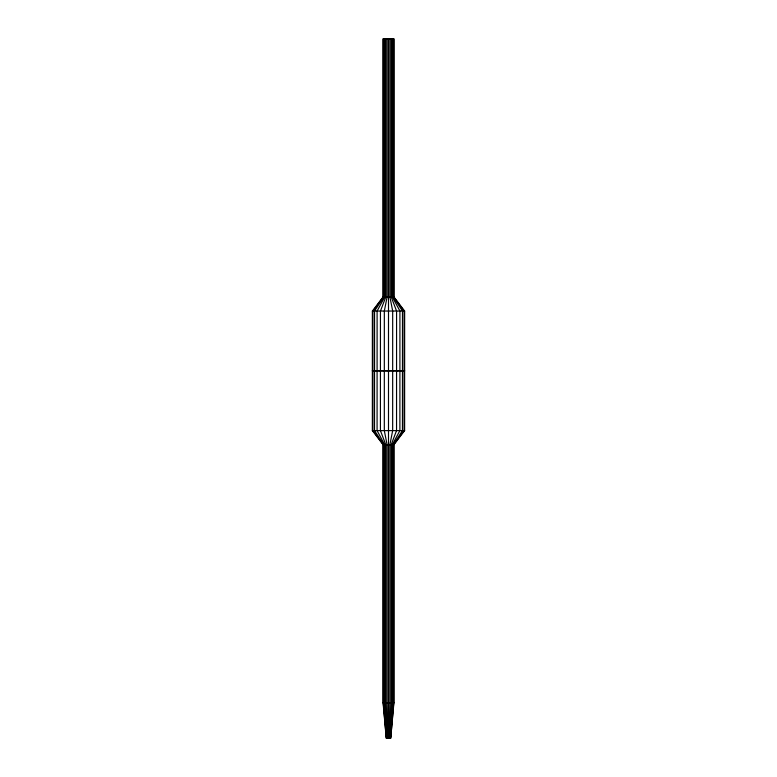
<?xml version="1.0" encoding="UTF-8"?>
<svg xmlns="http://www.w3.org/2000/svg" width="777" height="777" viewBox="0 0 777 777"><rect width="100%" height="100%" fill="white"/><g stroke="black" fill="none" stroke-linecap="round" stroke-linejoin="round"><path stroke-width="1.17" d="M389.063 738.15L389.889 702.797L389.889 444.677L392.667 430.613L392.686 311.033L389.918 296.979L389.918 38.85M389.607 738.15L391.2 702.797L391.2 444.677L396.552 430.613L396.581 311.033L391.219 296.979L391.219 38.85M390.064 738.15L392.317 702.797L392.317 444.677L399.893 430.613L399.922 311.033L392.346 296.979L392.346 38.85M390.413 738.15L393.181 702.797L393.181 444.677L402.457 430.613L402.486 311.033L393.201 296.979L393.201 38.85M372.377 370.911L404.642 370.911L404.642 311.033L393.929 296.979L393.929 38.85L383.09 38.85L383.09 296.979L372.377 311.033L372.358 430.613L383.071 444.677L383.071 702.797L386.256 738.15L390.714 738.15L393.725 702.797L393.725 444.677L404.069 430.613L404.098 311.033L393.745 296.979L393.745 38.85M390.714 738.15L393.91 702.797L393.91 444.677L404.623 430.613L404.623 370.746L372.358 370.746M383.09 296.979L393.929 296.979M372.377 311.033L404.642 311.033M372.358 430.613L404.623 430.613M383.071 444.677L393.91 444.677M383.071 702.797L393.91 702.797M386.334 738.15L383.255 702.797L383.255 444.677L372.902 430.613L372.931 311.033L383.275 296.979L383.275 38.85M386.558 738.15L383.799 702.797L383.799 444.677L374.514 430.613L374.514 370.746M386.917 738.15L384.654 702.797L384.654 444.677L377.078 430.613L377.107 311.033L384.683 296.979L384.683 38.85M387.373 738.15L385.78 702.797L385.78 444.677L380.419 430.613L380.448 311.033L385.8 296.979L385.8 38.85M387.908 738.15L387.082 702.797L387.082 444.677L384.314 430.613L384.333 311.033L387.111 296.979L387.111 38.85M388.51 38.85L388.49 738.15M383.819 38.85L383.819 296.979L374.543 311.033L374.543 370.911"/></g></svg>
